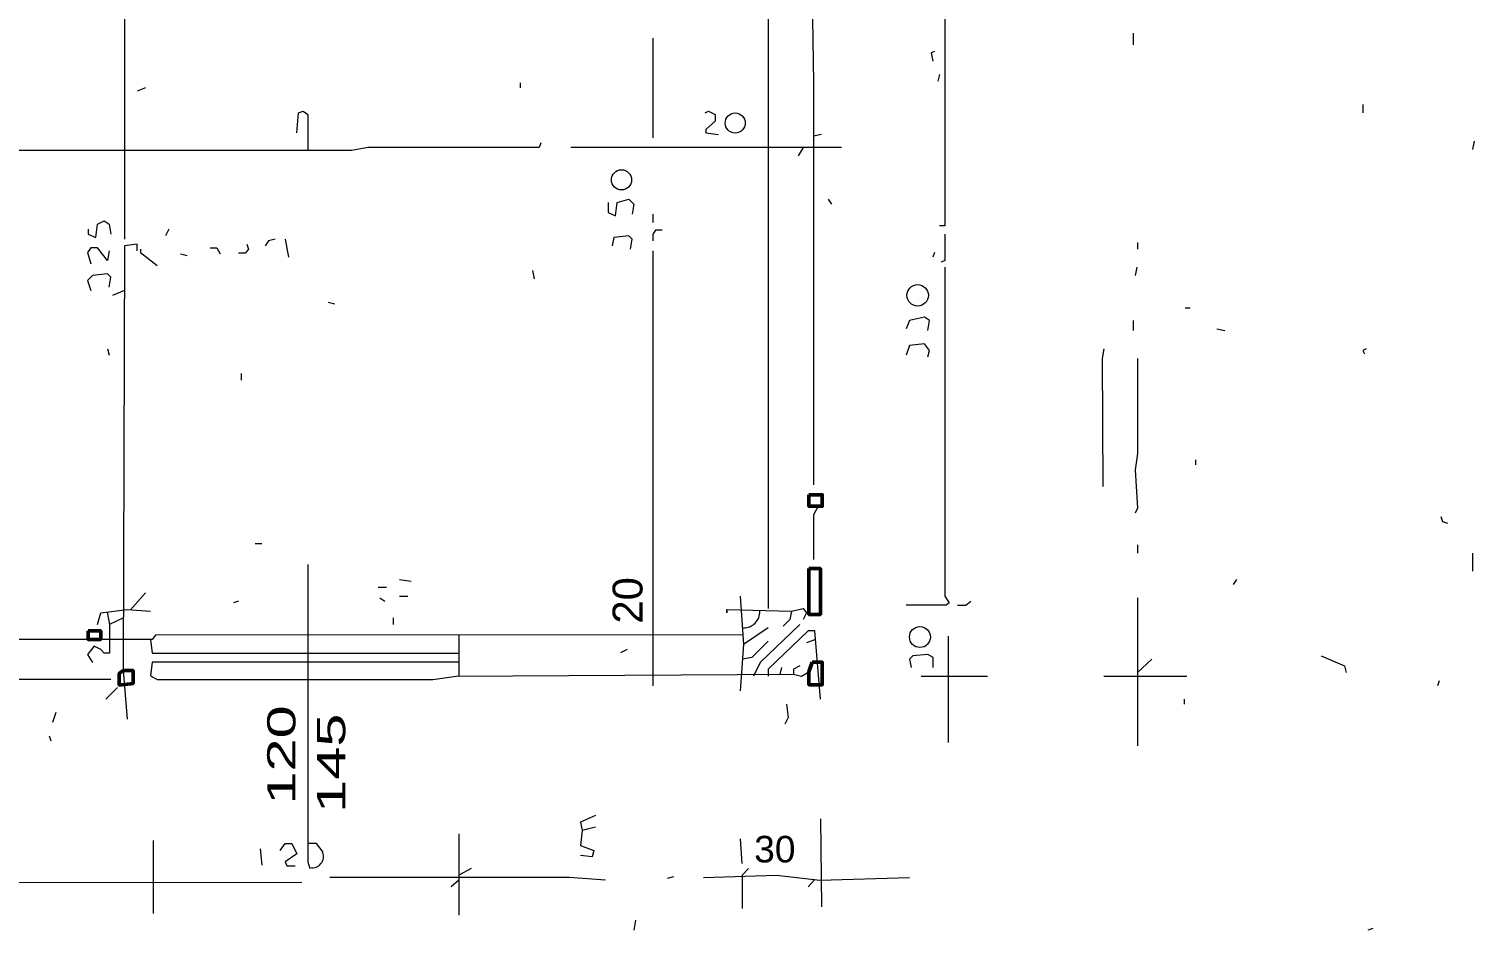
# Model space of a CAD drawing. Header units: metres. Extents: x 0.1 to 48.1, y 1.3 to 34.5.
# Drawn here: x 26.53 to 32.31, y 6.19 to 9.79 of the extents above; entities that cross this region are included whole.
import ezdxf

# ---------------------------------------------------------------- set-up
doc = ezdxf.new("R2010")
doc.units = ezdxf.units.M
for name, color, linetype, lineweight in [('P2D_GRAMMES', 7, 'Continuous', 18), ('P2D_MIKRA', 8, 'Continuous', 13), ('P2D_TOIXOI', 7, 'Continuous', 50), ('P2D_TOXA', 7, 'Continuous', 18)]:
    doc.layers.add(name, color=color, linetype=linetype, lineweight=lineweight)
doc.layers.add('P2D_KEIMENA', color=7, linetype='Continuous')
doc.styles.add('ARIAL', font='arial.ttf')

msp = doc.modelspace()

# ---------------------------------------------------------------- linework, layer by layer
at = {"layer": 'P2D_GRAMMES'}
for p, q in [((29.485995, 10.768403), (29.485995, 7.474208)), ((29.023835, 9.757723), (29.023835, 9.35877)), ((29.778508, 9.319616), (28.694686, 9.319616)), ((29.625576, 9.319616), (29.605628, 9.285628)), ((29.698717, 9.372068), (29.666319, 9.365419)), ((29.023835, 8.906623), (29.023835, 7.164529)), ((26.907648, 8.747042), (26.859503, 8.727094)), ((26.992487, 7.536885), (26.932576, 7.469448)), ((30.964596, 7.516937), (30.964596, 6.925157)), ((26.903851, 7.437194), (26.847833, 7.41055)), ((28.247198, 7.368638), (28.2472, 7.203695)), ((29.485942, 7.397251), (29.386204, 7.330759)), ((29.674508, 7.350876), (29.638874, 7.337408)), ((30.205896, 7.364005), (30.205896, 6.938455)), ((29.539136, 7.23767), (29.532489, 7.210774)), ((31.021911, 7.270916), (30.964596, 7.217723)), ((26.852853, 7.190122), (25.848822, 7.191126)), ((30.09767, 7.203695), (30.363639, 7.203695)), ((30.829084, 7.203695), (31.161545, 7.203695)), ((28.794424, 6.599346), (28.74123, 6.586047)), ((29.694497, 6.632592), (29.698717, 6.280183)), ((27.02321, 6.546152), (27.02321, 6.253586)), ((28.2472, 6.572749), (28.2472, 6.246937)), ((29.372906, 6.552801), (29.379555, 6.453063)), ((28.295733, 6.433115), (28.2472, 6.406518)), ((28.2472, 6.386571), (28.215942, 6.359974)), ((29.671625, 6.388929), (29.645524, 6.359974))]:
    msp.add_line(p, q, dxfattribs=at)
for points in [[(26.870707, 15.027476), (26.870707, 13.561073), (26.887099, 12.922749), (26.887099, 11.666047), (26.907648, 11.373482), (26.907648, 8.953168)], [(29.645524, 10.96123), (29.658822, 10.908037), (29.648336, 10.775052), (29.666319, 9.578194), (29.666319, 7.969084)], [(30.192815, 10.768403), (30.192815, 9.005783), (30.170812, 9.005783)], [(27.597565, 9.378717), (27.604215, 9.458508), (27.624162, 9.465157), (27.642597, 9.451859), (27.642597, 9.307683)], [(28.575, 9.338822), (28.568351, 9.319616), (27.883482, 9.319616), (27.81699, 9.307683), (25.842173, 9.307683), (25.815576, 9.325524), (25.795628, 9.318874), (25.789644, 9.305576), (25.60945, 9.298927)], [(28.844426, 9.09945), (28.844426, 9.059555), (28.874215, 9.046257), (28.880864, 9.09945), (28.927408, 9.112749), (28.947356, 9.092801), (28.940707, 9.052906)], [(26.958766, 8.906623), (26.958766, 8.93322), (26.907648, 8.926571), (26.902723, 7.225841), (26.919346, 7.031545)], [(30.192815, 8.840131), (30.192815, 7.523586), (30.210707, 7.49699), (30.197408, 7.487791), (30.037827, 7.487791)], [(30.829084, 8.514319), (30.822435, 8.474424), (30.825144, 7.962435)], [(30.964596, 8.474424), (30.964596, 8.095419), (30.955419, 8.028927), (30.964596, 7.875995), (30.955419, 7.856047)], [(29.383567, 7.368993), (27.032382, 7.368258), (27.019084, 7.350351), (25.536309, 7.350351), (25.284094, 7.330759), (25.283639, 7.264267), (25.263691, 7.297513), (25.27699, 7.344058), (25.27034, 7.457094), (25.283639, 7.477042), (25.27034, 7.57678), (25.284094, 7.590079), (25.284094, 8.00233)], [(29.685419, 7.883491), (29.666319, 7.849398), (29.666319, 7.669869)], [(27.642597, 7.649921), (27.642597, 6.459712), (27.650759, 6.433115)], [(29.372906, 7.523586), (29.386204, 7.330759), (29.372906, 7.144581)], [(26.79966, 7.41055), (26.812958, 7.457094), (26.919346, 7.470393), (27.012435, 7.463743)], [(29.319712, 7.470393), (29.579031, 7.463743), (29.625576, 7.474208), (29.638874, 7.457094), (29.625576, 7.430497)], [(29.319712, 7.470393), (29.319712, 7.457094), (29.319712, 7.470393)], [(30.243953, 7.487791), (30.277199, 7.487791), (30.297147, 7.503639), (30.297147, 7.503639)], [(26.838327, 7.460265), (26.847833, 7.41055), (26.847833, 7.295173), (26.826257, 7.295173), (26.812958, 7.310812), (26.786361, 7.32411), (26.759764, 7.290864), (26.779712, 7.257618)], [(29.612277, 7.41055), (29.452696, 7.257618), (29.426099, 7.203695)], [(29.579031, 7.463743), (29.572382, 7.430497), (29.545785, 7.403901)], [(27.012435, 7.350351), (27.019084, 7.295173), (28.247199, 7.295173)], [(29.694497, 7.111335), (29.67212, 7.384488), (29.645524, 7.384488), (29.485995, 7.231021), (29.485995, 7.203695)], [(29.485942, 7.344058), (29.41945, 7.277565), (29.381985, 7.271693)], [(28.247199, 7.259478), (27.019084, 7.259478), (27.012435, 7.204424), (27.039031, 7.190122), (28.142801, 7.190122), (28.23589, 7.203695), (29.587343, 7.211073), (29.618927, 7.203695), (29.648336, 7.221047)], [(29.612277, 7.244319), (29.587343, 7.231021), (29.587343, 7.211073)], [(31.700131, 7.284215), (31.79322, 7.244319), (31.799869, 7.217723)], [(28.794424, 6.64589), (28.734581, 6.619293), (28.74123, 6.586047)], [(28.74123, 6.586047), (28.734581, 6.526204), (28.787775, 6.506257), (28.781126, 6.47966), (28.734581, 6.486309)], [(27.703953, 6.499607), (27.677356, 6.533272), (27.642597, 6.533272)], [(29.406152, 6.433115), (29.38176, 6.406518), (29.38176, 6.273534)], [(27.617513, 6.37778), (25.828308, 6.376905), (25.722487, 6.386571), (25.689241, 6.37778), (24.558874, 6.37778)], [(28.834319, 6.386571), (28.688037, 6.396988), (27.73055, 6.396988)], [(29.226623, 6.396988), (29.519188, 6.406518), (29.692068, 6.386571), (30.051126, 6.396988)]]:
    msp.add_lwpolyline(points, dxfattribs=at)
at = {"layer": 'P2D_MIKRA'}
for p, q in [((30.94678, 9.77767), (30.94678, 9.731126)), ((30.170812, 9.61144), (30.164162, 9.584843)), ((26.992487, 9.558246), (26.959241, 9.544948)), ((28.491766, 9.578194), (28.491766, 9.558246)), ((31.866361, 9.491754), (31.866361, 9.458508)), ((32.311859, 9.345471), (32.305209, 9.312225)), ((29.725314, 9.112749), (29.738613, 9.092801)), ((29.023835, 9.052906), (29.023835, 9.01966)), ((27.085576, 8.993063), (27.072277, 8.966466)), ((27.551021, 8.953168), (27.564319, 8.880026)), ((30.964596, 8.939869), (30.964596, 8.913272)), ((27.13212, 8.893325), (27.158717, 8.886675)), ((30.150864, 8.899974), (30.144215, 8.880026)), ((28.541754, 8.826832), (28.548403, 8.793586)), ((30.962068, 8.840131), (30.955419, 8.806885)), ((27.723901, 8.700497), (27.750497, 8.693848)), ((30.94678, 8.627356), (30.94678, 8.587461)), ((31.154895, 8.6777), (31.174843, 8.6777)), ((31.28123, 8.59411), (31.314476, 8.587461)), ((26.839555, 8.514319), (26.846204, 8.487723)), ((27.375684, 8.414581), (27.375684, 8.387984)), ((31.196374, 8.068822), (31.196374, 8.048874)), ((27.431335, 7.734279), (27.457932, 7.734279)), ((30.964596, 7.729712), (30.964596, 7.696466)), ((32.305209, 7.696466), (32.305209, 7.623325)), ((28.009817, 7.590079), (28.056361, 7.583429)), ((31.361021, 7.590079), (31.347723, 7.570131)), ((27.923377, 7.560245), (27.956623, 7.560245)), ((28.009817, 7.523586), (28.043063, 7.523586)), ((27.364843, 7.503639), (27.344895, 7.49699)), ((27.930026, 7.516937), (27.949974, 7.503639)), ((27.984455, 7.437147), (27.984455, 7.41055)), ((28.920759, 7.310812), (28.894162, 7.297513)), ((32.172225, 7.184476), (32.165576, 7.164529)), ((26.87945, 7.15788), (26.832906, 7.111335)), ((31.15074, 7.111335), (31.15074, 7.091387)), ((26.633429, 7.058141), (26.620131, 7.018246)), ((26.606832, 6.965052), (26.613482, 6.945105)), ((27.451283, 6.512906), (27.457932, 6.446414)), ((29.106937, 6.399869), (29.08034, 6.39322)), ((28.954005, 6.22699), (28.947356, 6.187094)), ((31.906257, 6.193743), (31.886309, 6.187094))]:
    msp.add_line(p, q, dxfattribs=at)
for points in [[(30.150864, 9.704529), (30.137565, 9.69788), (30.144215, 9.664634)], [(29.233272, 9.458508), (29.246571, 9.465157), (29.272946, 9.451859), (29.272946, 9.425262), (29.235489, 9.392016), (29.235489, 9.378717), (29.286466, 9.372068)], [(26.762351, 8.993063), (26.762351, 8.973115), (26.79301, 8.959817), (26.79966, 9.01301), (26.826257, 9.026309), (26.846204, 9.01301), (26.852853, 8.973115)], [(29.060393, 8.98863), (29.033796, 8.98863), (29.023835, 8.973115), (29.023835, 8.946518)], [(30.192815, 8.973115), (30.192815, 8.866728), (30.177461, 8.860079)], [(26.846204, 8.906623), (26.839555, 8.866728), (26.79966, 8.91773), (26.773063, 8.91773), (26.759764, 8.899974), (26.773063, 8.853429)], [(26.972049, 8.913272), (26.972049, 8.899974), (27.039031, 8.84678)], [(27.251806, 8.91773), (27.278403, 8.91773), (27.291702, 8.893325)], [(27.398089, 8.93322), (27.404738, 8.913272), (27.39144, 8.897124), (27.364843, 8.897124)], [(27.511126, 8.953168), (27.484529, 8.946518), (27.47123, 8.926571)], [(28.934058, 8.913272), (28.940707, 8.953168), (28.927408, 8.966466), (28.867565, 8.959817), (28.860916, 8.926571)], [(26.846204, 8.76034), (26.852853, 8.800236), (26.839555, 8.813534), (26.779712, 8.806885), (26.759764, 8.786937), (26.773063, 8.747042)], [(30.124267, 8.587461), (30.130916, 8.627356), (30.110969, 8.640654), (30.051126, 8.627356), (30.037827, 8.59411)], [(30.124267, 8.481073), (30.130916, 8.50767), (30.110969, 8.534267), (30.051126, 8.527618), (30.037827, 8.487723)], [(31.87966, 8.514319), (31.866361, 8.50767), (31.87301, 8.494372)], [(32.178874, 7.842749), (32.185524, 7.822801), (32.205471, 7.816152)], [(30.146316, 7.23767), (30.146316, 7.277565), (30.124267, 7.290864), (30.064424, 7.284215), (30.051126, 7.270916), (30.057775, 7.23767)], [(29.559084, 7.091387), (29.565733, 7.038194), (29.552435, 7.011597)], [(27.531073, 6.506257), (27.551021, 6.533272), (27.577618, 6.533272), (27.597565, 6.492958), (27.551021, 6.459712), (27.55767, 6.444449), (27.590916, 6.444449)]]:
    msp.add_lwpolyline(points, dxfattribs=at)
at = {"layer": 'P2D_TOIXOI'}
for points in [[(29.648336, 7.929962), (29.648336, 7.883491), (29.702042, 7.883491), (29.702042, 7.929962)], [(29.648336, 7.634296), (29.648336, 7.450568), (29.694497, 7.450568), (29.694497, 7.634296)], [(26.762351, 7.384488), (26.762351, 7.350351), (26.813291, 7.350351), (26.813291, 7.384488)], [(29.662147, 7.259478), (29.648336, 7.221047), (29.648336, 7.169311), (29.702042, 7.169311), (29.702042, 7.259478)], [(26.902723, 7.225841), (26.887099, 7.214398), (26.887099, 7.167853), (26.94224, 7.174503), (26.94224, 7.225841)]]:
    msp.add_lwpolyline(points, close=True, dxfattribs=at)
at = {"layer": 'P2D_TOXA'}
for centre, radius in [((29.353398, 9.417556), 0.040263), ((28.898059, 9.190076), 0.040451), ((30.083821, 8.727716), 0.042966), ((30.093001, 7.360119), 0.041883)]:
    msp.add_circle(centre, radius, dxfattribs=at)
for centre, radius, start, end in [((29.387148, 7.461609), 0.064879, 269.16021, 1.865038), ((27.660271, 6.48118), 0.044568, 258.806116, 22.872985)]:
    msp.add_arc(centre, radius, start, end, dxfattribs=at)

# ---------------------------------------------------------------- texts
at = {"layer": 'P2D_KEIMENA', "attachment_point": 7, "rotation": 90, "style": 'ARIAL'}
for s, insert, char_height in [('20', (28.983927, 7.413874), 0.119686), ('\\W1.51;120', (27.594241, 6.68911), 0.113037), ('\\W1.51;145', (27.793717, 6.655864), 0.113037)]:
    msp.add_mtext(s, dxfattribs=dict(at, insert=insert, char_height=char_height))
at = {"layer": 'P2D_KEIMENA', "insert": (29.429424, 6.456387), "char_height": 0.106387, "attachment_point": 7, "style": 'ARIAL'}
msp.add_mtext('30', dxfattribs=at)

doc.saveas('drawing.dxf')
